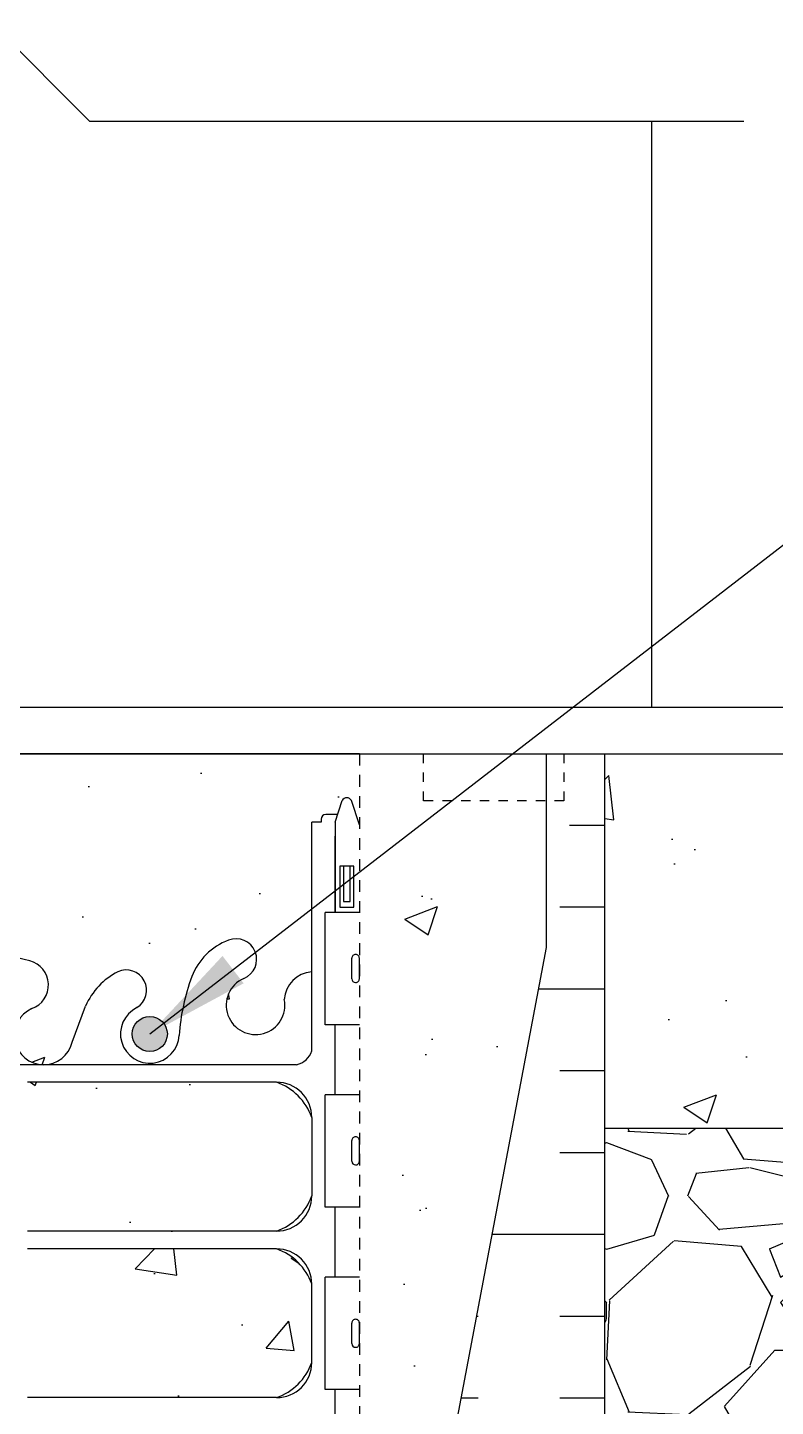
# Model space of a CAD drawing. Header units: inches. Extents: x 160.8 to 211.5, y 103.1 to 183.2.
# Drawn here: x 187.08 to 195.07, y 138.2 to 152.94 of the extents above; entities that cross this region are included whole.
import ezdxf

# ---------------------------------------------------------------- set-up
doc = ezdxf.new("R2010")
doc.units = ezdxf.units.IN
doc.header["$MEASUREMENT"] = 0
doc.linetypes.add('DASHED2', pattern=[0.375, 0.25, -0.125])
doc.linetypes.add('HIDDEN2', pattern=[0.1875, 0.125, -0.0625])
for name, color, linetype in [('HATCH', 12, 'Continuous'), ('Hidden2', 12, 'HIDDEN2'), ('line25', 2, 'Continuous'), ('LINE3', 3, 'Continuous'), ('LINE50', 5, 'Continuous'), ('LINE9', 9, 'Continuous'), ('TEXT', 4, 'Continuous'), ('Web_Edge', 9, 'Continuous')]:
    doc.layers.add(name, color=color, linetype=linetype)
doc.styles.add('DIM', font='romans.shx', dxfattribs={"width": 0.7})
doc.dimstyles.new('ext_12', dxfattribs={"dimscale": 12, "dimtxt": 0.09375, "dimasz": 0.09375, "dimexe": 0.09375, "dimexo": 0.0625, "dimgap": 0.0625, "dimtad": 1, "dimdec": 1, "dimzin": 2, "dimdsep": 46, "dimlunit": 4, "dimtxsty": 'DIM', "dimcen": 0.09, "dimdle": 0.09375, "dimclrt": 4, "dimadec": 0, "dimazin": 0, "dimtfac": 1, "dimtdec": 1, "dimtmove": 2, "dimatfit": 3, "dimfxl": 1, "dimfrac": 2, "dimtolj": 1, "dimtzin": 0, "dimarcsym": 0})

msp = doc.modelspace()

# ---------------------------------------------------------------- hatches: boundary and pattern name
at = {"layer": 'HATCH'}
h = msp.add_hatch(dxfattribs=at)
h.set_pattern_fill('AR-CONC', color=256, scale=0.5)
h.set_pattern_definition([(49.99999999999999, (0, 0), (3.586300913003767, -0.3137606749129755), [0.375, -4.125]), (355, (0, 0), (-0.693756668065, 3.760960668500059), [0.3, -3.3]), (100.45144446, (0.298858405, -0.02614672), (2.89254423363556, 3.447199954843147), [0.3187009599999999, -3.505710559999999]), (46.18420000000001, (0, 1), (5.336206653357862, -0.8275964039653827), [0.5625, -6.1875]), (96.63563549, (0.444683725, 0.931033465), (4.673309728371142, 4.870593003872752), [0.47805171, -5.258568799999999]), (351.1841639899999, (0, 1), (4.673309725273866, 4.870593001349951), [0.45, -4.950000005]), (21, (0.5, 0.75), (2.984535260592308, -2.013094453326694), [0.375, -4.125]), (326.0000000000001, (0.5, 0.75), (1.216576659607909, 3.625750225234265), [0.3, -3.3]), (71.45144474, (0.74871127, 0.58224213), (4.201111883649856, 1.612655764031769), [0.31870095, -3.50571056]), (37.50000000000001, (0, 0), (0.06079927658645334, 1.664469269156557), [0, -3.26, 0, -3.35, 0, -3.3125]), (7.499999999999999, (0, 0), (1.315347687210743, 1.972058559411801), [0, -1.91, 0, -3.185, 0, -1.2625]), (327.5, (-1.115, 0), (2.669112180862045, -0.1127743586718988), [0, -1.25, 0, -3.9, 0, -5.175]), (317.5, (-1.615, 0), (2.915930846711931, 0.5005249116615886), [0, -1.625, 0, -2.59, 0, -3.675])])
edge = h.paths.add_edge_path()
edge.add_line((190.2783681174431, 120.5584035827051), (190.2783681174394, 120.6259035827152))
edge.add_arc((190.3408681174394, 120.6259035827186), 0.06250000000000001, 90, 180.0000000030875, ccw=False)
edge.add_line((190.3408681174394, 120.6884035827186), (190.3883681174373, 120.6884035827186))
edge.add_line((190.3883681174373, 120.6884035827186), (190.3883681174327, 120.7584035827186))
edge.add_line((190.3883681174327, 120.7584035827186), (190.2833681174481, 120.7584035827186))
edge.add_arc((190.4057767686052, 121.1010074452389), 0.3638149041640824, 214.9775137480298, 250.3387412735883, ccw=False)
edge.add_arc((189.4826578732871, 120.4897773939043), 0.7434990637615055, 32.79191652789321, 73.81071145721666)
edge.add_spline(control_points=[(189.6899540175744, 121.2037936166736), (188.2525040175745, 121.5242536166736)], knot_values=[0, 0, 1, 1], degree=1, periodic=0)
edge.add_arc((187.6961661695507, 118.5926488090562), 2.983926699701165, 79.25461642974042, 90.09946546446858)
edge.add_line((187.6909860758585, 121.5765710124353), (186.6243711143218, 121.592323511864))
edge.add_line((186.6243711143218, 121.592323511864), (185.5577561527852, 121.5765710124353))
edge.add_arc((185.5525760590929, 118.5926488090562), 2.983926699701165, 89.90053453553034, 100.7453835702596)
edge.add_spline(control_points=[(184.9962382110691, 121.5242536166736), (183.5587882110692, 121.2037936166736)], knot_values=[0, 0, 1, 1], degree=1, periodic=0)
edge.add_arc((183.7660843553565, 120.4897773939043), 0.7434990637615055, 106.1892885427834, 147.2080834721038)
edge.add_arc((182.8429654600384, 121.1010074452389), 0.3638149041640821, 289.6612587264116, 325.0224862519764, ccw=False)
edge.add_line((182.9653741111955, 120.7584035827186), (182.8603741112109, 120.7584035827186))
edge.add_line((182.8603741112109, 120.7584035827186), (182.8603741112063, 120.6884035827186))
edge.add_line((182.8603741112063, 120.6884035827186), (182.9078741112042, 120.6884035827186))
edge.add_arc((182.9078741112042, 120.6259035827186), 0.06250000000000001, -3.0876208256813698e-09, 90, ccw=False)
edge.add_line((182.9703741112042, 120.6259035827152), (182.9703741112005, 120.5584035827051))
edge.add_arc((182.7203741112005, 120.5584035827186), 0.2499999999999976, 304.05579773812997, 359.9999999969125, ccw=False)
edge.add_line((182.8603741111845, 120.3512804309357), (182.8603741111818, 120.3095543710115))
edge.add_line((182.8603741111818, 120.3095543710115), (182.7703741111812, 120.3095543710184))
edge.add_arc((182.9703741112105, 119.8512968015356), 0.4999999999999922, 113.5781784818649, 133.7891111703061)
edge.add_line((182.6243711143213, 120.2122426785639), (182.6243711143213, 119.4327138881206))
edge.add_line((182.6243711143213, 119.4327138881206), (185.6128274663874, 119.4326990002012))
edge.add_line((185.6128274663874, 119.4326990002012), (186.6128274663874, 118.4326990002012))
edge.add_line((186.6128274663874, 118.4326990002012), (186.6128274663874, 120.4326990002012))
edge.add_line((186.6128274663874, 120.4326990002012), (187.6128274663874, 119.4326990002012))
edge.add_line((187.6128274663874, 119.4326990002012), (190.6243711143213, 119.4327193375144))
edge.add_line((190.6243711143213, 119.4327193375144), (190.6243711143213, 120.2122426785648))
edge.add_arc((190.2783681174331, 119.8512968015356), 0.4999999999999922, 46.21088882984253, 66.42182151813506)
edge.add_line((190.4783681174624, 120.3095543710184), (190.3883681174619, 120.3095543710115))
edge.add_line((190.3883681174619, 120.3095543710115), (190.3883681174591, 120.3512804309357))
edge.add_arc((190.5283681174431, 120.5584035827186), 0.2499999999999977, 180.0000000030875, 235.94420226187, ccw=False)
h.paths.add_polyline_path([(190.6243711143213, 127.1778338988717), (190.6243711143215, 127.9372225808649), (190.5393747342861, 127.6765670154222, -0.6000000000328524), (190.4393747342843, 127.6765670154179), (190.3904616908061, 127.826567015418), (190.2643747342846, 127.8265670154179, -0.4142135623733604), (190.2143747342845, 127.8765670154179), (190.2143747342844, 127.906567015418), (190.1143747342845, 127.9065670154179), (190.1143747342863, 129.5080650775213, -0.3803920597855882), (189.8214103100327, 129.803166697673, 2.087231407596415), (189.3875108801109, 129.5783494394321, -1), (189.2240823087077, 129.1698263653603, -0.2134499129915013), (188.8318565479297, 129.5590268323442, -0.06992325913712785), (188.6949895945964, 130.20282953206, 1.702394472353461), (188.2452211331507, 129.8902852391382, -0.9407930192583996), (188.0417085964724, 129.5070220192573, -0.1730747606230545), (187.6958002739357, 129.8736790587656), (187.5531624317559, 130.2605239144975, 1.612473537247614), (187.121619267235, 129.9009357147933, -0.7348724129863831), (187.0985156636447, 129.3898968680894, -0.06847526280401954), (186.6243752282038, 129.3278338988733, -0.06847526280403192), (186.1502347927629, 129.3898968680893, -0.7348724129874155), (186.1271311891722, 129.9009357147933, 1.61247353724699), (185.6955880246512, 130.2605239144975), (185.5529501824714, 129.8736790587655, -0.1730747606230276), (185.2070418599347, 129.5070220192574, -0.9407930192590922), (185.003529323256, 129.8902852391381, 1.702394472356066), (184.5537608618106, 130.2028295320596, -0.06992325913707398), (184.4168939084774, 129.5590268323443, -0.2134499129915075), (184.0246681476994, 129.1698263653603, -1), (183.8612395762963, 129.5783494394322, 2.087231407564641), (183.4273401463729, 129.8031666976801, -0.3803970205199008), (183.1343703097081, 129.5080647412786), (183.1343674943583, 127.9065670154179), (183.0343674943584, 127.906567015418), (183.0343674943582, 127.8765670154176, -0.4142135623716943), (182.9843674943582, 127.8265670154179), (182.8582805378366, 127.826567015418), (182.8093674943585, 127.6765670154179, -0.6000000000328656), (182.7093674943567, 127.6765670154222), (182.6243711143213, 127.9372225808645), (182.6243711143213, 127.1778338988717), (182.6243711143213, 124.4045644868731, 0.08841615068673818), (182.7703741111812, 124.3072527944185), (182.8603741111818, 124.3072527944254), (182.8603741111845, 124.2655267345013, -0.2490694201798176), (182.9703741112005, 124.0584035827318), (182.9703741112042, 123.9909035827217, -0.4142135623889407), (182.9078741112042, 123.9284035827184), (182.8603741112063, 123.9284035827184), (182.8603741112109, 123.8584035827184), (182.9653741111964, 123.8584035827184, 0.0853478446399937), (183.2948336337413, 123.9339221644565, -0.6696014941089585), (183.4273360324912, 123.8136404677586, 2.087231407566982), (183.8612354624142, 124.0384577260066, -1), (184.0246640338181, 124.4469808000781, -0.2134499129914509), (184.4168897945958, 124.057780333094, -0.0699232591370879), (184.5537567479289, 123.4139776333786, 1.702394472353354), (185.0035252093747, 123.7265219263004, -0.9407930192578965), (185.2070377460527, 124.1097851461814, -0.1730747606230211), (185.5529460685895, 123.7431281066733), (185.6955839107694, 123.3562832509412, 1.612473537247173), (186.1271270752905, 123.7158714506453, -0.7348724129859525), (186.1502306788801, 124.226910297349, -0.06847526280414022), (186.6243711143218, 124.2889732665653, -0.06847526280408107), (187.0985115497631, 124.2269102973491, -0.7348724129867958), (187.1216151533529, 123.7158714506452, 1.612473537246508), (187.5531583178742, 123.3562832509412), (187.695796160054, 123.743128106673, -0.1730747606231304), (188.0417044825909, 124.1097851461814, -0.9407930192580295), (188.2452170192689, 123.7265219263004, 1.702394472352813), (188.6949854807147, 123.4139776333784, -0.06992325913710719), (188.8318524340478, 124.057780333094, -0.213449912991432), (189.2240781948255, 124.4469808000781, -1), (189.3875067662295, 124.0384577260066, 2.087231407567129), (189.8214061961524, 123.8136404677586, -0.6696014941074756), (189.953908594902, 123.9339221644567, 0.08534784464009683), (190.2833681174472, 123.8584035827184), (190.3883681174327, 123.8584035827184), (190.3883681174373, 123.9284035827184), (190.3408681174394, 123.9284035827184, -0.4142135623889385), (190.2783681174394, 123.9909035827217), (190.2783681174431, 124.0584035827318, -0.2490694201798181), (190.3883681174591, 124.2655267345013), (190.3883681174619, 124.3072527944254), (190.4783681174624, 124.3072527944185, 0.08841615068608351), (190.6243711143213, 124.4045644868722)])
h.paths.add_polyline_path([(186.5481252282021, 131.904623044496, 0.2256517540590416), (186.1731252282001, 132.2796230445012), (183.509375722119, 132.2796230445012, 0.2256517540569456), (183.1343757221176, 131.9046230445017), (183.1343757221176, 131.0638171398554, 0.2256517540552831), (183.5093757221154, 130.6888171398572), (186.1731252282003, 130.6888171398572, 0.2256517540595448), (186.5481252282025, 131.0638171398637)])
h.paths.add_polyline_path([(186.5481252282021, 132.8452446339641), (186.5481252282025, 133.6860505385963, 0.2256517540596191), (186.1731252282001, 134.0610505386029), (183.5093757221155, 134.0610505386029, 0.2256517540553569), (183.1343757221176, 133.6860505386046), (183.1343757221176, 132.8452446339583, 0.2256517540569441), (183.509375722119, 132.4702446339588), (186.1731252282001, 132.4702446339588, 0.2256517540590395)])
h.paths.add_polyline_path([(190.1143747342877, 133.6860505386046, 0.2256517540552846), (189.7393747342899, 134.0610505386028), (187.0756252281968, 134.0610505386028, 0.2256517540542005), (186.7006252282022, 133.6860505386047), (186.7006252282027, 132.8452446339596, 0.2256517540585337), (187.0756252282077, 132.4702446339589), (189.7393747342863, 132.4702446339589, 0.2256517540568728), (190.1143747342877, 132.8452446339583)])
h.paths.add_polyline_path([(190.1143747342877, 131.9046230445017, 0.2256517540569454), (189.7393747342862, 132.2796230445012), (187.0756252282077, 132.2796230445012, 0.2256517540585337), (186.7006252282027, 131.9046230445004), (186.7006252282022, 131.0638171398555, 0.2256517540541998), (187.0756252281968, 130.6888171398573), (189.7393747342899, 130.6888171398572, 0.2256517540552841), (190.1143747342877, 131.0638171398554)])
h.paths.add_polyline_path([(190.1143747342869, 135.8654838988906), (189.9943747342987, 136.0654838988719), (189.9943747342987, 136.1778338988722), (189.9943747342987, 136.290183898872), (190.114374734287, 136.4901838988535), (190.1143747342872, 137.9589935601611, 0.2681384484804034), (189.9532240724356, 138.1071170762772), (183.2955263839715, 138.1071170762772, 0.2681558504668743), (183.1343714765413, 137.9589800041086), (183.1343714765413, 136.4901772618772), (183.2543674943441, 136.2901838988716), (183.2543674943441, 136.1778338988713), (183.2543674943441, 136.0654838988715), (183.1343714765413, 135.8654905358659), (183.1343714765413, 134.3966877936345, 0.2681558504668762), (183.2955263839715, 134.2485507214658), (189.9532240724356, 134.2485507214658, 0.2681384484785532), (190.1143747342867, 134.3966742375805)])
h.paths.add_polyline_path([(186.5481252282021, 139.5104231637789, 0.225651754059039), (186.1731252282001, 139.8854231637842), (183.509375722119, 139.8854231637842, 0.2256517540569456), (183.1343757221176, 139.5104231637847), (183.1343757221176, 138.6696172591384, 0.2256517540553562), (183.5093757221155, 138.2946172591401), (186.1731252282001, 138.2946172591401, 0.2256517540596164), (186.5481252282025, 138.6696172591467)])
h.paths.add_polyline_path([(186.5481252282025, 141.2918506578793, 0.2256517540595444), (186.1731252282003, 141.6668506578858), (183.5093757221154, 141.6668506578858, 0.2256517540552847), (183.1343757221176, 141.2918506578876), (183.1343757221176, 140.4510447532413, 0.2256517540569448), (183.509375722119, 140.0760447532418), (186.1731252282001, 140.0760447532418, 0.2256517540590389), (186.5481252282021, 140.4510447532471)])
h.paths.add_polyline_path([(190.1143747342877, 141.2918506578876, 0.2256517540552846), (189.7393747342899, 141.6668506578858), (187.0756252281968, 141.6668506578857, 0.2256517540542013), (186.7006252282022, 141.2918506578876), (186.7006252282027, 140.4510447532426, 0.2256517540585321), (187.0756252282077, 140.0760447532418), (189.7393747342862, 140.0760447532418, 0.225651754056945), (190.1143747342877, 140.4510447532413)])
h.paths.add_polyline_path([(190.1143747342877, 139.5104231637847, 0.2256517540568735), (189.7393747342863, 139.8854231637841), (187.0756252282077, 139.8854231637841, 0.2256517540585342), (186.7006252282027, 139.5104231637834), (186.7006252282022, 138.6696172591384, 0.2256517540541988), (187.0756252281968, 138.2946172591402), (189.7393747342899, 138.2946172591402, 0.2256517540552841), (190.1143747342877, 138.6696172591384)])
h.paths.add_polyline_path([(190.1143747342845, 144.4491007823251), (190.2143747342845, 144.449100782325), (190.2143747342845, 144.4791007823251, -0.4142135623733604), (190.2643747342846, 144.5291007823251), (190.3904616908061, 144.529100782325), (190.4393747342843, 144.6791007823251, -0.6000000000330195), (190.5393747342861, 144.6791007823208), (190.6243711143235, 144.4184452168721), (190.6243711143235, 145.1778338988716), (182.6243711143213, 145.1778338988716), (182.6243711143213, 144.4184452168784), (182.7093674943567, 144.6791007823208, -0.6000000000329857), (182.8093674943585, 144.6791007823251), (182.8582805378366, 144.529100782325), (182.9843674943581, 144.5291007823251, -0.414213562373082), (183.0343674943582, 144.4791007823252), (183.0343674943584, 144.449100782325), (183.1343674943583, 144.4491007823251), (183.1343702471081, 142.8476030603528, -0.3803970778954375), (183.427340146373, 142.5525011000634, 2.087231407575391), (183.8612395762944, 142.7773183583116, -1), (184.024668147702, 143.1858414323817, -0.2134499129907583), (184.4168939084777, 142.7966409653979, -0.0682259172230024), (184.5525917313417, 142.1687744233704, 1.753170910240407), (185.0035293232571, 142.4653825586043, -0.9407930192597509), (185.2070418599344, 142.8486457784858, -0.1730747606230271), (185.5529501824713, 142.4819887389777), (185.6955880246512, 142.0951438832456, 1.612473537243773), (186.1271311891732, 142.4547320829494, -0.7348724129887827), (186.1502347927628, 142.9657709296537, -0.06847526280398893), (186.6243752282035, 143.0278338988697, -0.0684752628041925), (187.0985156636455, 142.9657709296534, -0.7348724129826469), (187.1216192672363, 142.4547320829503, 1.61247353725153), (187.5531624317559, 142.0951438832456), (187.6958002739358, 142.4819887389777, -0.1730747606231099), (188.0417085964728, 142.8486457784859, -0.9407930192574716), (188.2452211331507, 142.4653825586048, 1.753170910234299), (188.6961587250651, 142.1687744233676, -0.06822591722338235), (188.8318565479296, 142.7966409653987, -0.2134499129917747), (189.2240823087082, 143.1858414323829, -1), (189.3875108801078, 142.7773183583095, 2.087231407580247), (189.8214103100326, 142.5525011000695, -0.3803920597858569), (190.1143747342859, 142.8476027202217)])
h.paths.add_polyline_path([(192.6243711143235, 143.106405327443), (192.6243711143235, 144.6778338988716), (191.3118711143213, 144.6778338988716), (191.3118711143213, 145.1778338988716), (190.6243711143235, 145.1778338988716), (190.6243711143235, 135.1778338988717), (191.1243711143235, 135.1778338988717)])
h.paths.add_polyline_path([(182.6243711143213, 145.1778338988716), (180.6243711143213, 145.1778338988716), (180.6243711143213, 143.106405327443), (182.1243711143213, 135.1778338988717), (182.6243711143213, 135.1778338988717)])
h = msp.add_hatch(dxfattribs=at)
h.set_pattern_fill('INSUL', color=256, scale=7, style=0)
h.set_pattern_definition([(0, (-2747.232593114846, -324.5848368057639), (0, 2.625), []), (0, (-2747.232593114846, -323.7098368057639), (0, 2.625), [0.875, -0.875]), (0, (-2747.232593114846, -322.8348368057639), (0, 2.625), [0.875, -0.875])])
edge = h.paths.add_edge_path()
edge.add_line((190.6243711143235, 135.1778338988717), (191.1243711143235, 135.1778338988717))
edge.add_line((191.1243711143235, 135.1778338988717), (192.8743711143235, 144.4278338988717))
edge.add_line((192.8743711143235, 144.4278338988717), (192.8743711143235, 145.1778338988717))
edge.add_line((192.8743711143235, 145.1778338988717), (193.2493711143235, 145.1778338988717))
edge.add_line((193.2493711143235, 145.1778338988717), (193.2493711143235, 127.1778338988717))
edge.add_line((193.2493711143235, 127.1778338988717), (192.8118711143235, 127.1778338988717))
edge.add_line((192.8118711143235, 127.1778338988717), (192.8118711143235, 127.6778338988717))
edge.add_line((192.8118711143235, 127.6778338988717), (191.3118711143235, 127.6778338988717))
edge.add_line((191.3118711143235, 127.6778338988717), (191.3118711143235, 127.1778338988717))
edge.add_line((191.3118711143235, 127.1778338988717), (190.8743711143235, 127.1778338988717))
edge.add_line((190.6243711143235, 135.1778338988717), (190.6243711143235, 127.1778338988717))
h = msp.add_hatch(dxfattribs=at)
h.set_pattern_fill('AR-CONC', color=256, scale=0.5, style=0)
h.set_pattern_definition([(50, (0, 0), (3.586300913003767, -0.3137606749129755), [0.375, -4.125]), (355, (0, 0), (-0.693756668065, 3.760960668500059), [0.3, -3.3]), (100.4514, (0.2988584, -0.0261467), (2.892546908570108, 3.447197710304768), [0.31870095, -3.50571056]), (46.18420000000001, (0, 1), (5.336205243128222, -0.8275950716450904), [0.5625, -6.1875]), (96.6356, (0.444683725, 0.931033465), (4.673313527743517, 4.870589354502209), [0.47805144, -5.258565]), (351.1842, (0, 1), (4.673309725668136, 4.870593004626623), [0.45, -4.95]), (21, (0.5, 0.75), (2.984535260592308, -2.013094453326694), [0.375, -4.125]), (326.0000000000001, (0.5, 0.75), (1.216576659607909, 3.625750225234265), [0.3, -3.3]), (71.4514, (0.748711165, 0.58224197), (4.20111314290745, 1.612652483549762), [0.31870095, -3.50571056]), (37.50000000000001, (0, 0), (0.06079927658645334, 1.664469269156557), [0, -3.26, 0, -3.35, 0, -3.3125]), (7.499999999999999, (0, 0), (1.315347687210743, 1.972058559411801), [0, -1.91, 0, -3.185, 0, -1.2625]), (327.5, (-1.115, 0), (2.669112180862045, -0.112774358671899), [0, -1.25, 0, -3.9, 0, -5.175]), (317.5, (-1.615, 0), (2.915930846711931, 0.5005249116615882), [0, -1.625, 0, -2.59, 0, -3.675])])
h.paths.add_polyline_path([(203.9468906470429, 143.1778338988716), (201.9468906470429, 143.1778338988716), (202.9468906470429, 144.1778338988716), (202.9468906470429, 145.1778338988716), (193.2493711143234, 145.1778338988716), (193.2493711143234, 141.1772569226099), (202.9468906470429, 141.1778517430117), (202.9468906470429, 142.1778338988717)])
h = msp.add_hatch(dxfattribs=at)
h.set_pattern_fill('GRAVEL', color=256, scale=3, style=0)
h.set_pattern_definition([(228.0128, (195.4093711143213, 122.4326990002005), (-23.99999469647448, -27.00000402482174), [0.403608, -39.957264]), (184.9697, (195.1393711143212, 122.1326990002005), (36.00000315455291, 2.999973921021156), [0.692604, -68.567775]), (132.5104, (194.4493711143213, 122.0726990002005), (29.99997215504044, -33.00002602161359), [0.488364, -48.348096]), (267.2737, (193.2793711143213, 121.3226990002005), (2.999988053181571, 60.0000008849204), [0.630714, -62.440674]), (292.8337, (193.2493711143213, 120.6926990002005), (-15.00002971631142, 35.99998923533333), [0.618465, -61.22811900000001]), (357.2737, (193.4893711143213, 120.1226990002005), (-60.0000008849204, 2.999988053181574), [0.630714, -62.440674]), (37.6942, (194.1193711143213, 120.0926990002005), (-39.00002203685393, -29.99997121548159), [0.8340869999999999, -82.574547]), (72.2553, (194.7793711143213, 120.6026990002005), (21.00003228811623, 65.99998869371757), [0.7874639999999999, -77.958963]), (121.4296, (195.0193711143213, 121.3526990002005), (-24.0000247025291, 38.99998510947771), [0.63285, -62.652219]), (175.2364, (194.6893711143213, 121.8926990002006), (33.00000283895875, -2.999974597983782), [0.7224959999999981, -35.40228899999988]), (222.3974, (193.9693711143213, 121.9526990002005), (-36.0000220532197, -32.99997624604236), [0.9343440000000001, -92.500125]), (138.8141, (196.2493711143213, 121.2926990002006), (-21.00000884041714, 17.99999194002827), [0.318903, -31.571532]), (171.4692, (196.0093711143213, 121.5026990002005), (38.99999485444538, -6.000023730119371), [0.6067109999999981, -60.06453299999988]), (225, (195.4093711143213, 121.5926990002005), (-3.33066907387547e-16, -3.000000928346857), [0.4242629999999999, -3.818376]), (203.1986, (195.1993711143213, 121.9526990002005), (14.99999919200123, 6.000003975794561), [0.228474, -22.618845]), (291.8014, (194.9893711143213, 121.8626990002005), (-2.999999731501946, 9.00000081903231), [0.323109, -15.832386]), (30.9638, (195.1093711143213, 121.5626990002005), (8.999994066863994, 6.000007450622197), [0.5247869999999981, -16.96806899999994]), (161.5651, (195.5593711143213, 121.8326990002005), (6.000001303778886, -2.999995209668123), [0.3794730000000001, -9.107361000000001]), (16.38950000000001, (193.2493711143213, 121.8626990002005), (30.00000659523588, 8.999978129453911), [0.5316, -52.628535]), (70.3462, (193.7593711143213, 122.0126990002006), (-11.99998574211524, -33.00000640681867), [0.445983, -44.152224]), (293.1986, (195.5593711143213, 122.4326990002005), (-6.000003975794561, 14.99999919200123), [0.456945, -22.390374]), (343.6105, (195.7393711143213, 122.0126990002006), (-30.00000659523587, 8.99997812945392), [0.5315999999999981, -52.62853499999988]), (339.444, (193.2493711143213, 120.0026990002005), (-15.00000553362727, 5.999987989264753), [0.51264, -25.119372]), (294.7751, (193.7293711143213, 119.8226990002005), (-14.99997656773551, 33.00001026551735), [0.429533999999999, -42.52392899999987]), (66.80140000000002, (195.5893711143213, 119.4326990002005), (6.000003975794565, 14.99999919200123), [0.456945, -22.390374]), (17.35400000000001, (195.7693711143213, 119.8526990002005), (-39.0000060572905, -11.99998350677735), [0.5028929999999999, -49.78627199999999]), (69.444, (194.1193711143213, 119.4326990002005), (-5.99998798926476, -15.00000553362727), [0.25632, -25.375692]), (101.3098999999999, (195.4093711143213, 119.4326990002005), (-2.999992896484816, 12.00000225669286), [0.1529699999999996, -15.14408699999997]), (165.9638, (195.3793711143213, 119.5826990002005), (9.00000163796922, -2.999994172083737), [0.618465, -11.75085]), (186.009, (194.7793711143213, 119.7326990002005), (29.99999925271812, 2.999997952445524), [0.57315, -56.74176900000001]), (303.6901, (195.1093711143213, 121.2926990002006), (-3.000004003521572, 5.999998673313481), [0.432666, -10.383987]), (353.1572, (195.3493711143213, 120.9326990002005), (50.99999809643565, -6.000023993774283), [0.755382, -74.782689]), (60.94540000000001, (196.0993711143213, 120.8426990002005), (-12.00000008159784, -21.00000115370906), [0.308868, -30.578022]), (90, (196.2493711143213, 121.1126990002005), (-3, 3), [0.18, -2.82]), (120.2564, (194.7193711143213, 119.8226990002005), (11.99998466040808, -21.0000073675642), [0.416772, -41.26056000000001]), (48.01279999999999, (194.5093711143213, 120.1826990002005), (23.99999469647448, 27.00000402482175), [0.8072159999999999, -39.553656]), (0, (195.0493711143213, 120.7826990002006), (3, 3), [0.78, -2.22]), (325.3048, (195.8293711143213, 120.7826990002006), (-29.99998277696258, 21.00002582878337), [0.474342, -46.959822]), (254.0546, (196.2193711143213, 120.5126990002006), (-2.999999667889143, -12.00000037995645), [0.436806, -21.403524]), (207.646, (196.0993711143213, 120.0926990002005), (-56.99998742153878, -30.00002313950754), [0.711195, -70.408422]), (175.4261, (195.4693711143213, 119.7626990002006), (-39.0000016749364, 2.999984403483252), [0.7523969999999981, -74.48722199999976])])
edge = h.paths.add_edge_path()
edge.add_line((193.2493711143213, 141.1772245866959), (193.2493711143213, 127.1778338988715))
edge.add_line((193.2493711143213, 127.1778338988716), (193.2493711143213, 119.4326990002006))
edge.add_line((193.2493711143213, 119.4326990002005), (193.9234531503359, 119.4326990002005))
edge.add_spline(control_points=[(193.9234531503359, 119.4326990002005), (194.0317194558942, 120.0780356752575), (194.7929438742468, 124.6830784528784), (195.4016393189011, 131.6061167287978), (198.9876248117081, 138.5047682257744), (201.8760666217137, 140.0051998169729), (202.6709723585289, 140.418121993702)], knot_values=[0, 0, 0, 0, 1.962013932848677, 13.99979169350777, 21.00438102400835, 23.66399043516336, 23.66399043516336, 23.66399043516336, 23.66399043516336], degree=3, periodic=0)
edge.add_line((202.6709723585289, 140.418121993702), (202.6709723585289, 141.1778338988716))
edge.add_line((202.6709723585289, 141.1778338988716), (193.2493711143213, 141.1772245866959))
at = {"layer": 'LINE3'}
for points in [[(188.5704846931504, 142.1837389658603, 1), (188.1954846931504, 142.1837389658603, 1)], [(188.1954846931504, 142.1837389658603, 1), (188.5704846931504, 142.1837389658603, 1)]]:
    msp.add_hatch(color=256, dxfattribs=at).paths.add_polyline_path(points)

# ---------------------------------------------------------------- linework, layer by layer
at = {"layer": 'Hidden2'}
msp.add_line((190.6243711143235, 145.1778338988717), (190.6243711143235, 135.1778338988717), dxfattribs=at)
at = {"layer": 'line25'}
for p, q in [((190.6243711143213, 143.4828338988654), (190.2594185200794, 143.4828338988654)), ((190.2594185200794, 142.2828338988654), (190.2594185200794, 143.4828338988654)), ((190.6243711143213, 142.2828338988654), (190.2594185200794, 142.2828338988653)), ((190.6243711143213, 141.5328338988654), (190.2594185200794, 141.5328338988654)), ((190.2594185200794, 140.3328338988654), (190.2594185200794, 141.5328338988654)), ((190.6243711143213, 140.3328338988654), (190.2594185200794, 140.3328338988653)), ((190.6243711143213, 139.5828338988653), (190.2594185200794, 139.5828338988653)), ((190.2594185200794, 138.3828338988653), (190.2594185200794, 139.5828338988654)), ((190.6243711143213, 138.3828338988653), (190.2594185200794, 138.3828338988653))]:
    msp.add_line(p, q, dxfattribs=at)
at = {"layer": 'LINE3'}
msp.add_circle((188.3829846931504, 142.1837389658603), 0.1875, dxfattribs=at)
msp.add_circle((188.3829846931504, 142.1837389658603), 0.1875, dxfattribs=at)
at = {"layer": 'LINE50'}
for p, q in [((175.3118711143235, 145.1778338988716), (193.2493711143234, 145.1778338988716)), ((193.2493711143234, 145.1778338988716), (202.9468906470429, 145.1778338988716)), ((193.2493711143234, 127.1778338988717), (193.2493711143234, 145.1778338988716)), ((193.2493711143234, 141.1772245866959), (202.9468906470429, 141.1778517430117))]:
    msp.add_line(p, q, dxfattribs=at)
msp.add_lwpolyline([(190.6243711143235, 135.1778338988717), (191.1243711143235, 135.1778338988717), (192.6243711143235, 143.106405327443), (192.6243711143235, 145.1778338988717)], dxfattribs=at)
at = {"layer": 'LINE9'}
for p, q in [((186.7378274663879, 152.9447940001826), (187.7378274663879, 151.9447940001826)), ((187.7378274663879, 151.9447940001826), (194.7378274663894, 151.9447940001826)), ((193.7493711143223, 151.9447940001826), (193.7493711143223, 145.6778338988716)), ((184.599195522117, 145.6778338988716), (202.9468906470429, 145.6778338988716)), ((190.5843674943583, 143.0328338988654), (190.5843674943574, 143.0328338988654)), ((190.5443674943583, 142.7728338988654), (190.5443674943574, 142.9928338988653)), ((190.6243674943583, 142.7728338988655), (190.6243674943583, 142.9928338988653)), ((190.6243711143213, 142.9378338988655), (190.6243674943578, 142.9378338988655)), ((190.5843674943583, 142.7328338988655), (190.5843674943583, 142.7328338988654)), ((190.6243711143213, 142.8278338988655), (190.6243674943578, 142.8278338988655)), ((190.5443674943583, 140.8228338988654), (190.5443674943574, 141.0428338988654)), ((190.5843674943583, 141.0828338988654), (190.5843674943574, 141.0828338988654)), ((190.6243674943583, 140.8228338988655), (190.6243674943583, 141.0428338988654)), ((190.6243711143213, 140.9878338988655), (190.6243674943578, 140.9878338988655)), ((190.6243711143213, 140.8778338988655), (190.6243674943578, 140.8778338988655)), ((190.5843674943583, 140.7828338988655), (190.5843674943583, 140.7828338988654)), ((190.5443674943583, 138.8728338988654), (190.5443674943574, 139.0928338988653)), ((190.5843674943583, 139.1328338988653), (190.5843674943574, 139.1328338988654)), ((190.6243674943583, 138.8728338988655), (190.6243674943583, 139.0928338988653)), ((190.6243711143213, 139.0378338988655), (190.6243674943578, 139.0378338988655)), ((190.6243711143213, 138.9278338988655), (190.6243674943578, 138.9278338988655)), ((190.5843674943583, 138.8328338988654), (190.5843674943583, 138.8328338988654))]:
    msp.add_line(p, q, dxfattribs=at)
at = {"layer": 'LINE9', "linetype": 'DASHED2', "ltscale": 0.15}
msp.add_lwpolyline([(192.8118711143213, 145.1778338988716), (192.8118711143213, 145.1778338988716), (192.8118711143213, 144.6778338988716), (191.3118711143213, 144.6778338988716), (191.3118711143213, 145.1778338988716), (191.3118711143213, 145.1778338988716)], dxfattribs=at)
at = {"layer": 'LINE9'}
for centre, start, end in [((190.5843674943574, 142.9928338988654), 90, 180.0000000001009), ((190.5843674943583, 142.9928338988653), 0, 90.00000000007815), ((190.5843674943583, 142.7728338988654), 180, 270), ((190.5843674943583, 142.7728338988654), 269.9999999999479, 8.79359758331033e-11), ((190.5843674943574, 141.0428338988654), 90, 180.0000000001009), ((190.5843674943583, 141.0428338988654), 0, 90.00000000007815), ((190.5843674943583, 140.8228338988654), 180, 270), ((190.5843674943583, 140.8228338988654), 269.9999999999479, 8.79359758331033e-11), ((190.5843674943574, 139.0928338988654), 90, 180.0000000001009), ((190.5843674943583, 139.0928338988653), 0, 90.00000000007815), ((190.5843674943583, 138.8728338988654), 180, 270), ((190.5843674943583, 138.8728338988654), 269.9999999999479, 8.79359758331033e-11)]:
    msp.add_arc(centre, 0.04, start, end, dxfattribs=at)
at = {"layer": 'TEXT'}
msp.add_line((190.6243711143234, 145.1778338988716), (182.6243711143214, 145.1778338988716), dxfattribs=at)
at = {"layer": 'Web_Edge'}
for p, q in [((190.3643747342845, 144.4491007823251), (190.4393747342843, 144.6791007823251)), ((190.6243711143213, 144.4184452168786), (190.5393747342846, 144.6791007823251)), ((190.3904616908063, 144.529100782325), (190.2643747342846, 144.5291007823251)), ((190.2143747342844, 144.449100782325), (190.1143747342845, 144.4491007823251)), ((190.1143747342867, 142.0024741740006), (190.1143747342845, 144.4491007823251)), ((190.2143747342844, 144.479100782325), (190.2143747342844, 144.4791007823251)), ((190.2143747342845, 144.4791007823251), (190.2143747342845, 144.449100782325)), ((190.3643747342845, 144.4491007823245), (190.3643747342844, 143.4828338988653)), ((187.5531624317564, 142.0951438832471), (187.6958002739357, 142.4819887389776)), ((189.9532240724357, 141.8543506578858), (183.2955263839713, 141.8543506578858)), ((189.7393747342899, 141.6668506578858), (187.0756252281968, 141.6668506578857)), ((190.1143747342877, 141.291850657888), (190.1143747342877, 140.4510447532411)), ((189.7393747342863, 140.0760447532418), (187.0756252282077, 140.0760447532418)), ((189.7393747342863, 139.8854231637841), (187.0756252282077, 139.8854231637841)), ((190.1143747342877, 138.669617259138), (190.1143747342877, 139.5104231637848)), ((189.7393747342899, 138.2946172591402), (187.0756252281968, 138.2946172591402))]:
    msp.add_line(p, q, dxfattribs=at)
for points in [[(190.3643747342845, 143.4828338988654), (190.3643747342845, 144.2991007823251)], [(190.3643747342845, 141.5328338988654), (190.3643747342845, 142.2828338988653)], [(190.3643747342845, 139.5828338988653), (190.3643747342845, 140.3328338988653)], [(190.3643747342845, 137.6328338988654), (190.3643747342845, 138.3828338988653)]]:
    msp.add_lwpolyline(points, dxfattribs=at)
for points in [[(190.4143747342842, 143.539100782325), (190.5643747342843, 143.539100782325), (190.5643747342843, 143.979100782325), (190.4143747342842, 143.979100782325)], [(190.4543747342842, 143.599100782325), (190.5243747342843, 143.599100782325), (190.5243747342843, 143.979100782325), (190.4543747342842, 143.979100782325)]]:
    msp.add_lwpolyline(points, close=True, dxfattribs=at)
for centre, radius, start, end in [((190.489374734284, 144.6524341156589), 0.0566666666662005, 28.07248693534013, 151.9275130644392), ((190.2643747342846, 144.4791007823251), 0.05, 90, 180), ((189.4630459196897, 142.5527828148424), 0.6766585701930063, 110.6802528325035, 158.8761078469809), ((189.3057965944254, 142.9815798953533), 0.22, 291.8037479894419, 111.8037479894419), ((186.6359188761367, 141.2738544574821), 1.754017427683611, 74.70816625460307, 90.37708124840593), ((187.0301016373269, 142.7066363236098), 0.2680134754942133, 289.9662478540821, 75.21080764082129), ((188.382512006298, 142.1806326612505), 0.7499256556133269, 117.0295257392025, 156.3062471102712), ((188.1317619187726, 142.6507999113156), 0.2173766041081271, 301.4629889840288, 114.4735608195812), ((191.0539877111196, 141.9877851436066), 2.364765241385946, 159.9984922785303, 175.6105272071578), ((189.5140768717284, 142.4904682902201), 0.3135313569610182, 113.8083663361876, 11.41137857955894), ((190.1337746457903, 142.5353711441829), 0.3128336836755324, 93.55539309926125, 176.8610627304184), ((187.2481852588249, 142.1678820148468), 0.3135313569610182, 113.8083663361876, 346.5853660183906), ((188.3829846931504, 142.1837389658603), 0.3135313569610182, 116.0651741220451, 357.2642895890111), ((189.9056252282035, 142.0678592350619), 0.21875, 282.5677982887712, 342.608265138485), ((189.5325663854597, 141.0850423090581), 0.6174711717250514, 19.56815619938799, 70.43184380062067), ((189.7393747342881, 141.2918506578864), 0.375, 359.9999999999886, 90), ((189.5325663854597, 140.6578531020708), 0.6174711717250514, 289.5681561993794, 340.431843800612), ((189.7393747342881, 140.4510447532424), 0.375, 270, 1.139910797836525e-11), ((189.5325663854597, 139.3036148149552), 0.6174711717250514, 19.56815619938799, 70.43184380062067), ((189.7393747342881, 139.5104231637835), 0.375, 359.9999999999886, 90), ((189.5325663854597, 138.8764256079679), 0.6174711717250514, 289.5681561993794, 340.431843800612), ((189.7393747342881, 138.6696172591395), 0.375, 270, 1.139910797836525e-11)]:
    msp.add_arc(centre, radius, start, end, dxfattribs=at)

# ---------------------------------------------------------------- leaders
at = {"layer": 'TEXT'}
msp.add_leader([(188.3829846931504, 142.1837389658603), (197.49199465957, 149.2182710087533), (206.1672697654167, 149.2182710087533)], dimstyle='ext_12', override={"dimgap": 0.0625, "dimtad": 0}, dxfattribs=at)

doc.saveas('drawing.dxf')
